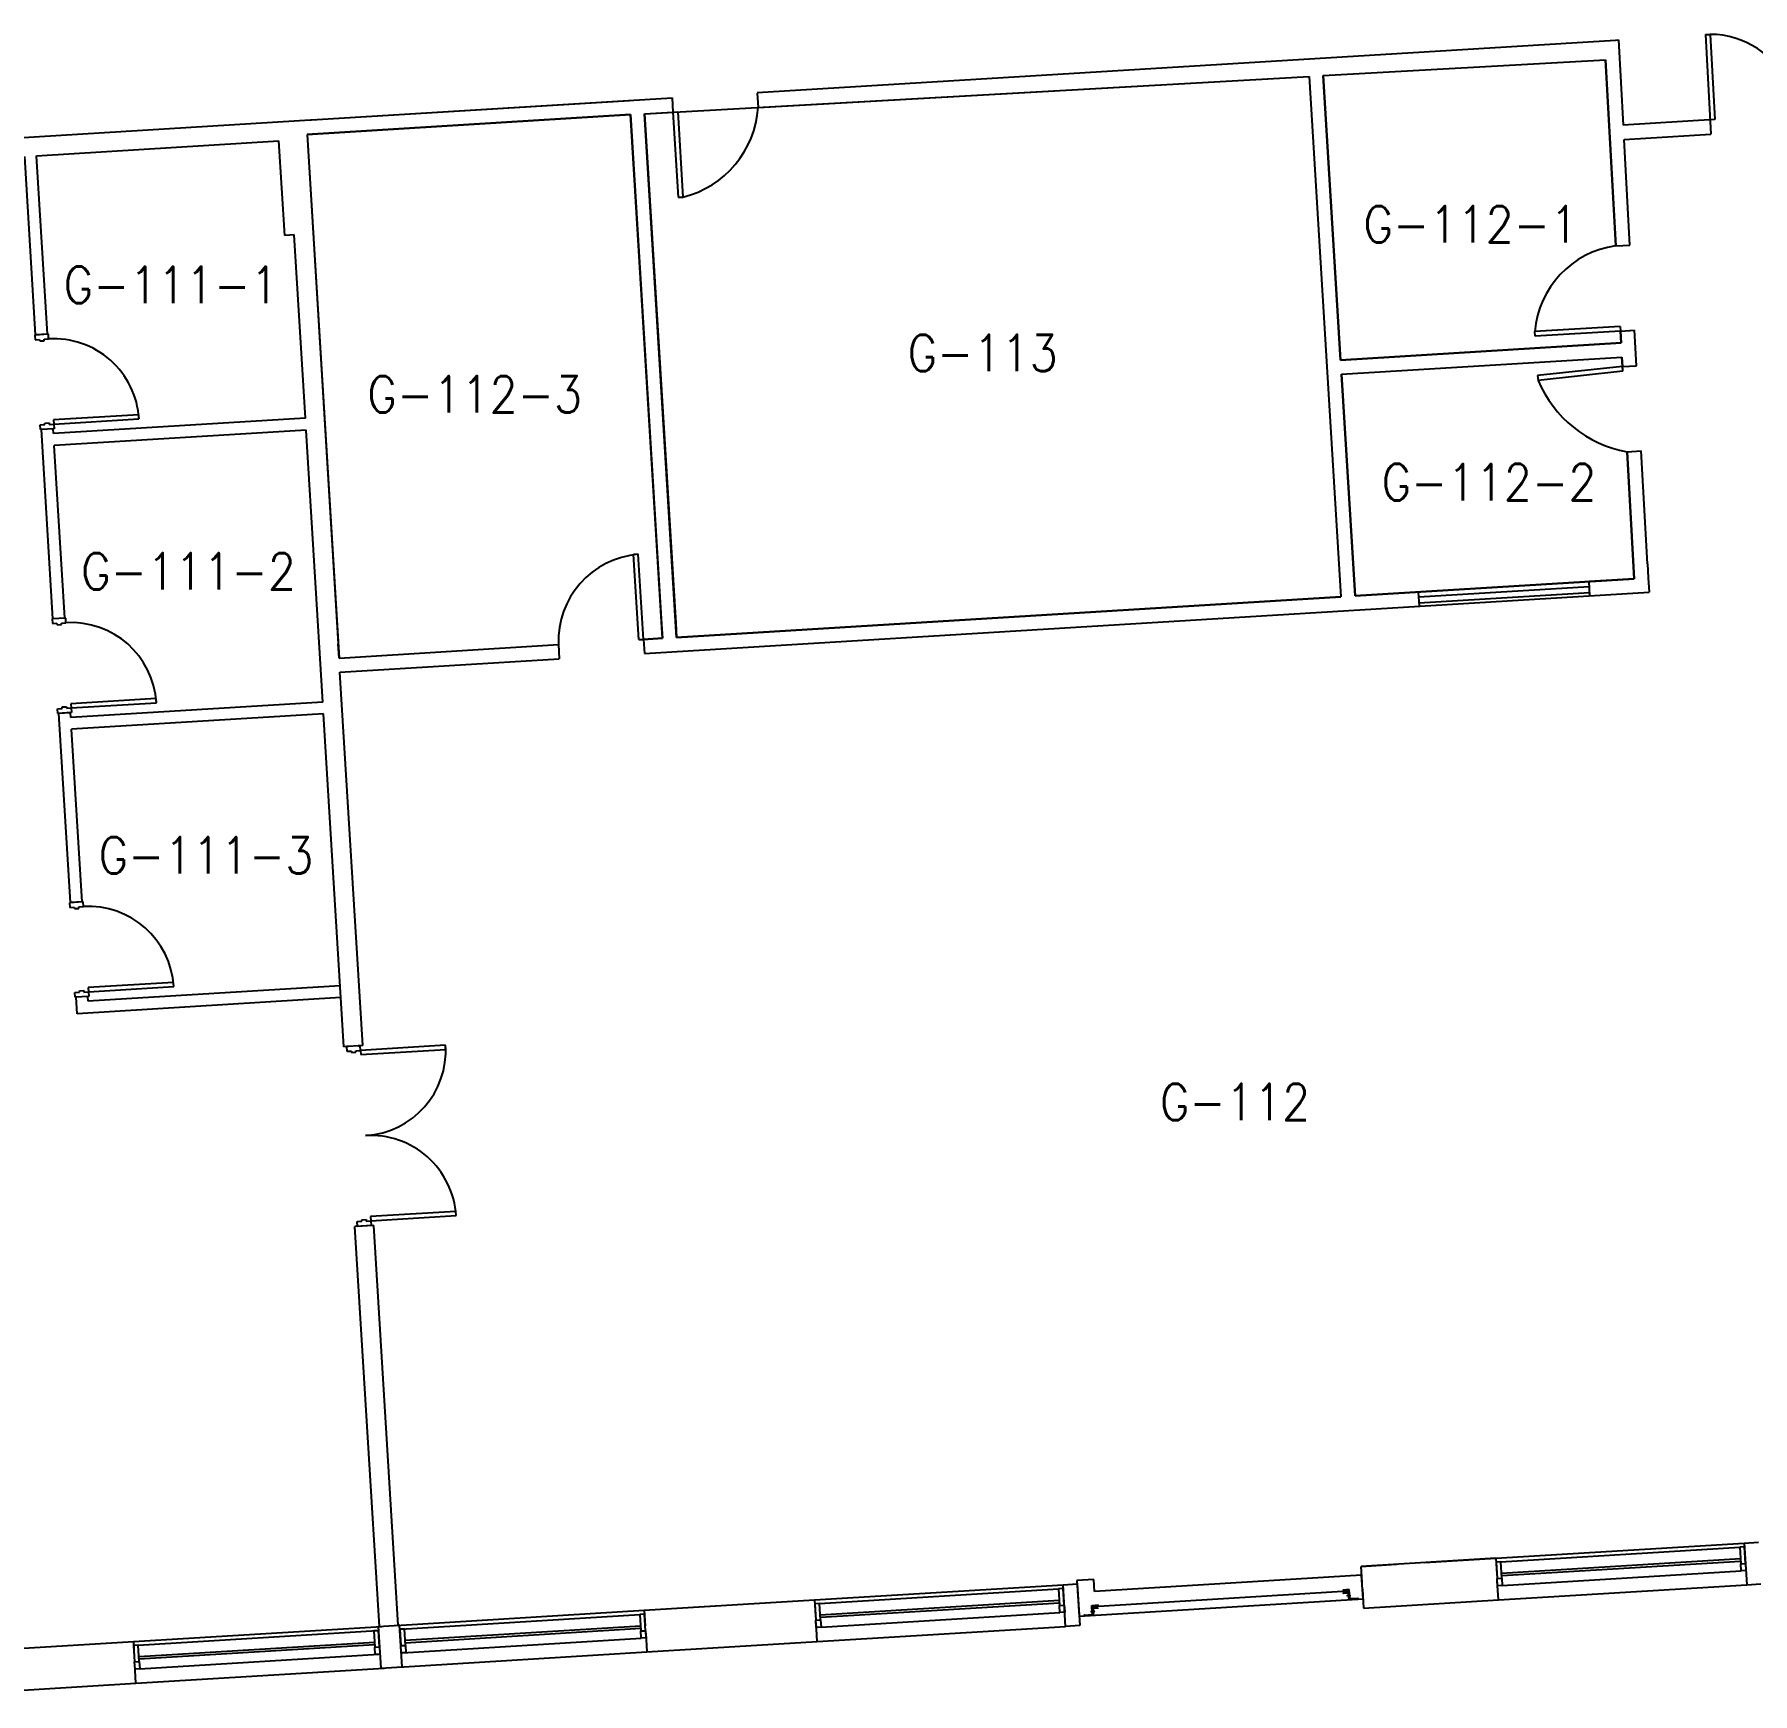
# Model space of a CAD drawing. Header units: inches. Extents: x -2 to 15026, y -1056 to 7065.
# Drawn here: x 12720 to 13445, y 5646 to 6346 of the extents above; entities that cross this region are included whole.
import ezdxf
from ezdxf.enums import TextEntityAlignment as Align

# ---------------------------------------------------------------- set-up
doc = ezdxf.new("R2010")
doc.units = ezdxf.units.IN
doc.header["$LTSCALE"] = 48
doc.header["$MEASUREMENT"] = 0
doc.layers.get('0').update_dxf_attribs({"linetype": 'CONTINUOUS'})
for name, color, linetype in [('A-DOOR', 5, 'CONTINUOUS'), ('A-GLAZ', 1, 'CONTINUOUS'), ('A-GLAZ-DETL', 5, 'CONTINUOUS'), ('A-WALL', 7, 'CONTINUOUS'), ('A-WALL-SILL', 3, 'CONTINUOUS'), ('SP-RMNO', 7, 'CONTINUOUS'), ('SP-ROOM', 7, 'CONTINUOUS')]:
    doc.layers.add(name, color=color, linetype=linetype)
doc.styles.add('ROMANS', font='ROMANS', dxfattribs={"width": 0.78})

# ---------------------------------------------------------------- blocks, each defined once
blk = doc.blocks.new('FMGRM1')
at = {"style": 'ROMANS', "width": 0.9}
for tag, p in [('DATA1', (0, -0.2836)), ('DATA2', (0, -0.443)), ('DATA3', (0, -0.6024)), ('DATA4', (0, -0.7618)), ('DATA5', (0, -0.9213))]:
    blk.add_attdef(tag, text='', height=0.1172, dxfattribs=at).set_placement(p, align=Align.CENTER)
at = {"layer": 'SP-RMNO', "style": 'ROMANS', "width": 0.9}
blk.add_attdef('RMNUMB', text='', height=0.16, dxfattribs=at).set_placement((0, 0), align=Align.MIDDLE)

msp = doc.modelspace()

# ---------------------------------------------------------------- linework, layer by layer
at = {"layer": 'A-DOOR', "linetype": 'Continuous'}
for p, q in [((13424.96, 6346.06), (13426.95, 6346.18)), ((13424.96, 6346.06), (13427.28, 6304.11)), ((13426.95, 6346.18), (13428.94, 6310.22)), ((12989.33, 6313.35), (12991.33, 6313.46)), ((12989.33, 6313.35), (12991.53, 6277.41)), ((12991.33, 6313.46), (12993.53, 6277.53)), ((12991.53, 6277.41), (12993.53, 6277.53)), ((13388.96, 6222.95), (13353.03, 6220.75)), ((13353.15, 6218.76), (13353.03, 6220.75)), ((13389.09, 6220.95), (13353.15, 6218.76)), ((13388.96, 6222.95), (13389.09, 6220.95)), ((12725.76, 6219.64), (12720.02, 6219.29)), ((12720.02, 6219.29), (12720.14, 6217.3)), ((12720.14, 6217.3), (12722.07, 6217.41)), ((12722.07, 6217.41), (12722.11, 6216.79)), ((12722.11, 6216.79), (12723.98, 6216.9)), ((12723.94, 6217.53), (12725.88, 6217.65)), ((12723.98, 6216.9), (12723.94, 6217.53)), ((12725.88, 6217.65), (12725.76, 6219.64)), ((13389.92, 6205.98), (13354.12, 6202.15)), ((13354.12, 6202.15), (13354.36, 6200.17)), ((13390.16, 6203.99), (13354.36, 6200.17)), ((13390.16, 6203.99), (13389.92, 6205.98)), ((12763.9, 6185.66), (12727.97, 6183.46)), ((12764.01, 6183.91), (12763.9, 6185.66)), ((12722.34, 6181.36), (12724.27, 6181.48)), ((12722.46, 6179.37), (12722.34, 6181.36)), ((12728.2, 6179.72), (12722.46, 6179.37)), ((12724.23, 6182.1), (12726.1, 6182.22)), ((12724.27, 6181.48), (12724.23, 6182.1)), ((12726.1, 6182.22), (12726.14, 6181.6)), ((12726.14, 6181.6), (12728.08, 6181.71)), ((12727.97, 6183.46), (12728.08, 6181.71)), ((12728.08, 6181.71), (12764.01, 6183.91)), ((12728.08, 6181.71), (12728.2, 6179.72)), ((12974.7, 6126.77), (12972.7, 6126.71)), ((12974.89, 6090.77), (12972.7, 6126.71)), ((12976.89, 6090.83), (12974.7, 6126.77)), ((12733.08, 6099.87), (12727.34, 6099.52)), ((12727.34, 6099.52), (12727.47, 6097.52)), ((12727.47, 6097.52), (12729.4, 6097.64)), ((12729.4, 6097.64), (12729.44, 6097.01)), ((12731.27, 6097.75), (12733.2, 6097.87)), ((12731.31, 6097.13), (12731.27, 6097.75)), ((12733.2, 6097.87), (12733.08, 6099.87)), ((12729.44, 6097.01), (12731.31, 6097.13)), ((12974.89, 6090.77), (12976.89, 6090.83)), ((12729.66, 6061.59), (12731.6, 6061.7)), ((12729.78, 6059.59), (12729.66, 6061.59)), ((12731.56, 6062.33), (12733.43, 6062.44)), ((12731.6, 6061.7), (12731.56, 6062.33)), ((12733.43, 6062.44), (12733.47, 6061.82)), ((12733.47, 6061.82), (12735.4, 6061.94)), ((12771.23, 6065.88), (12735.3, 6063.68)), ((12735.3, 6063.68), (12735.4, 6061.94)), ((12735.4, 6061.94), (12771.33, 6064.14)), ((12735.4, 6061.94), (12735.52, 6059.94)), ((12771.33, 6064.14), (12771.23, 6065.88)), ((12735.52, 6059.94), (12729.78, 6059.59)), ((12740.41, 5980.09), (12734.67, 5979.74)), ((12734.67, 5979.74), (12734.79, 5977.74)), ((12734.79, 5977.74), (12736.72, 5977.86)), ((12736.72, 5977.86), (12736.76, 5977.24)), ((12736.76, 5977.24), (12738.63, 5977.35)), ((12738.6, 5977.98), (12740.53, 5978.09)), ((12738.63, 5977.35), (12738.6, 5977.98)), ((12740.53, 5978.09), (12740.41, 5980.09)), ((12778.55, 5946.11), (12742.62, 5943.91)), ((12778.66, 5944.36), (12778.55, 5946.11)), ((12736.99, 5941.81), (12738.92, 5941.93)), ((12737.11, 5939.81), (12736.99, 5941.81)), ((12742.85, 5940.17), (12737.11, 5939.81)), ((12738.88, 5942.55), (12740.76, 5942.67)), ((12738.92, 5941.93), (12738.88, 5942.55)), ((12740.76, 5942.67), (12740.79, 5942.04)), ((12740.79, 5942.04), (12742.73, 5942.16)), ((12742.62, 5943.91), (12742.73, 5942.16)), ((12742.73, 5942.16), (12778.66, 5944.36)), ((12742.73, 5942.16), (12742.85, 5940.17)), ((12857.33, 5919.37), (12851.59, 5919.02)), ((12851.59, 5919.02), (12851.72, 5917.02)), ((12851.72, 5917.02), (12853.65, 5917.14)), ((12853.65, 5917.14), (12853.69, 5916.52)), ((12853.69, 5916.52), (12855.56, 5916.63)), ((12855.52, 5917.26), (12857.46, 5917.37)), ((12855.56, 5916.63), (12855.52, 5917.26)), ((12857.46, 5917.37), (12857.33, 5919.37)), ((12893.39, 5919.57), (12857.46, 5917.37)), ((12857.46, 5917.37), (12857.56, 5915.63)), ((12857.56, 5915.63), (12893.5, 5917.83)), ((12893.5, 5917.83), (12893.39, 5919.57)), ((12856.11, 5845.15), (12858.05, 5845.27)), ((12856.23, 5843.15), (12856.11, 5845.15)), ((12858.01, 5845.89), (12859.88, 5846.01)), ((12858.05, 5845.27), (12858.01, 5845.89)), ((12859.88, 5846.01), (12859.92, 5845.38)), ((12859.92, 5845.38), (12861.85, 5845.5)), ((12897.68, 5849.45), (12861.74, 5847.25)), ((12861.74, 5847.25), (12861.85, 5845.5)), ((12861.85, 5845.5), (12897.79, 5847.7)), ((12861.85, 5845.5), (12861.97, 5843.51)), ((12897.79, 5847.7), (12897.68, 5849.45)), ((12861.97, 5843.51), (12856.23, 5843.15)), ((13166.95, 5694.1), (13159.8, 5693.66)), ((13159.8, 5693.66), (13160.72, 5678.69)), ((13167.26, 5689.11), (13166.95, 5694.1)), ((13279.88, 5695.99), (13167.26, 5689.11)), ((13280.49, 5686.01), (13279.88, 5695.99)), ((13160.72, 5678.69), (13280.49, 5686.01)), ((13274.17, 5689.13), (13166.61, 5682.55)), ((13274.67, 5689.83), (13271.97, 5689.67)), ((13274.32, 5688.64), (13272.08, 5688.5)), ((13272.15, 5689.51), (13274.34, 5689.64)), ((13272.22, 5688.37), (13274.05, 5688.48)), ((13273.89, 5687.36), (13274.26, 5687.39)), ((13273.91, 5687.11), (13273.89, 5687.36)), ((13274, 5687.52), (13274.25, 5687.54)), ((13274.03, 5686.97), (13274, 5687.52)), ((13274.2, 5688.35), (13274.31, 5686.53)), ((13274.35, 5688.14), (13274.32, 5688.64)), ((13274.35, 5688.14), (13274.46, 5686.4)), ((13274.46, 5686.4), (13274.5, 5685.65)), ((13274.52, 5689.49), (13274.62, 5687.91)), ((13274.62, 5687.91), (13274.7, 5686.62)), ((13274.87, 5686.46), (13274.67, 5689.83)), ((13274.72, 5686.16), (13274.7, 5686.62)), ((13275.06, 5687.59), (13274.81, 5687.57)), ((13275.07, 5687.44), (13274.82, 5687.42)), ((13278.23, 5686.13), (13274.99, 5685.93)), ((13275.09, 5687.04), (13275.06, 5687.59)), ((13162.95, 5679.08), (13166.19, 5679.27)), ((13165.92, 5680.91), (13166.17, 5680.93)), ((13165.96, 5680.36), (13165.92, 5680.91)), ((13165.93, 5680.76), (13166.18, 5680.78)), ((13166.03, 5683.19), (13168.73, 5683.35)), ((13166.24, 5679.81), (13166.03, 5683.19)), ((13166.22, 5682.86), (13166.32, 5681.29)), ((13166.32, 5681.29), (13166.4, 5679.99)), ((13168.57, 5683.18), (13166.38, 5683.04)), ((13166.43, 5679.54), (13166.4, 5679.99)), ((13166.52, 5682.05), (13168.77, 5682.19)), ((13166.55, 5681.55), (13166.52, 5682.05)), ((13166.55, 5681.55), (13166.66, 5679.8)), ((13166.66, 5679.8), (13166.71, 5679.05)), ((13166.68, 5681.78), (13166.79, 5679.95)), ((13166.98, 5680.98), (13166.73, 5680.96)), ((13167.11, 5680.83), (13166.74, 5680.81)), ((13168.64, 5682.04), (13166.81, 5681.93)), ((13167.01, 5680.43), (13166.98, 5680.98)), ((13167.12, 5680.58), (13167.11, 5680.83))]:
    msp.add_line(p, q, dxfattribs=at)
for centre, radius, start, end in [((13426.95, 6310.18), 36, 22.68745, 90), ((12983.65, 6318.05), 41.71, 283.69201, 356.31697), ((13392.5, 6217.68), 39.59, 97.84467, 175.54209), ((13400.97, 6219.78), 50.57, 202.82086, 259.66954), ((12977.84, 6089.99), 36.91, 94.89359, 182.10571), ((13272.14, 5689.68), 0.169, 183.5, 273.5), ((13272.22, 5688.51), 0.141, 183.5, 273.5), ((13274.06, 5688.34), 0.141, 3.5, 93.5), ((13274.45, 5686.54), 0.141, 183.5, 273.5), ((13274.35, 5689.48), 0.169, 3.5, 93.5), ((13274.37, 5687.89), 0.25, 3.5, 93.5), ((13274.86, 5686.63), 0.169, 183.5, 273.5), ((13274.97, 5686.18), 0.25, 183.5, 273.5), ((13278.25, 5685.88), 0.25, 3.5, 93.5), ((13162.96, 5678.83), 0.25, 93.5, 183.5), ((13166.18, 5679.52), 0.25, 273.5, 3.5), ((13166.39, 5682.87), 0.169, 93.5, 183.5), ((13166.23, 5679.98), 0.169, 273.5, 3.5), ((13166.57, 5681.3), 0.25, 93.5, 183.5), ((13166.65, 5679.94), 0.141, 273.5, 3.5), ((13166.82, 5681.78), 0.141, 93.5, 183.5), ((13168.56, 5683.34), 0.169, 273.5, 3.5), ((13168.63, 5682.18), 0.141, 273.5, 3.5)]:
    msp.add_arc(centre, radius, start, end, dxfattribs=at)
for centre, major_axis, start_param, end_param in [((12728.08, 6181.71), (-25.46, 25.46), 3.988077, 5.558874), ((12735.4, 6061.94), (25.46, 25.46), 5.558874, 7.12967), ((12742.73, 5942.16), (25.46, 25.46), 5.558874, 7.12967), ((12857.46, 5917.37), (-25.46, 25.46), 2.417281, 3.988077), ((12861.85, 5845.5), (-25.46, 25.46), 3.988077, 5.558874)]:
    msp.add_ellipse(centre, major_axis=major_axis, ratio=1, start_param=start_param, end_param=end_param, dxfattribs=at)
msp.add_point((12856.83, 5919.34), dxfattribs=at)
at = {"layer": 'A-GLAZ', "linetype": 'Continuous'}
for p, q in [((13304.08, 6108.85), (13375.98, 6113.21)), ((13376.2, 6109.24), (13375.87, 6115.23)), ((13304.3, 6104.84), (13303.97, 6110.83)), ((13304.22, 6106.31), (13376.12, 6110.68)), ((13338.65, 5701.59), (13439.46, 5707.76)), ((13439.77, 5702.77), (13338.96, 5696.6)), ((13439.83, 5701.77), (13339.02, 5695.6)), ((13339.26, 5691.61), (13440.07, 5697.78)), ((13051.19, 5684.01), (13152, 5690.18)), ((13152.3, 5685.19), (13051.49, 5679.02)), ((12874.52, 5673.21), (12975.33, 5679.37)), ((13152.37, 5684.19), (13051.55, 5678.02)), ((13051.8, 5674.03), (13152.61, 5680.2)), ((12763.73, 5666.43), (12864.54, 5672.59)), ((12975.63, 5674.38), (12876.32, 5668.31)), ((12975.7, 5673.38), (12876.38, 5667.31)), ((12863.34, 5667.51), (12764.03, 5661.44)), ((12863.41, 5666.51), (12764.09, 5660.44)), ((12764.34, 5656.45), (12865.15, 5662.61)), ((12875.13, 5663.22), (12975.94, 5669.39))]:
    msp.add_line(p, q, dxfattribs=at)
at = {"layer": 'A-GLAZ-DETL', "linetype": 'Continuous'}
for p, q in [((13441.46, 5707.88), (13439.46, 5707.76)), ((13439.46, 5707.76), (13439.89, 5700.77)), ((13441.89, 5700.89), (13441.46, 5707.88)), ((13338.65, 5701.59), (13336.65, 5701.47)), ((13336.65, 5701.47), (13337.08, 5694.48)), ((13339.08, 5694.61), (13338.65, 5701.59)), ((13439.89, 5700.77), (13441.89, 5700.89)), ((13439.89, 5700.77), (13441.89, 5700.89)), ((13440.07, 5697.78), (13439.89, 5700.77)), ((13441.89, 5700.89), (13442.07, 5697.9)), ((13337.08, 5694.48), (13339.08, 5694.61)), ((13337.08, 5694.48), (13339.08, 5694.61)), ((13337.27, 5691.49), (13337.08, 5694.48)), ((13339.26, 5691.61), (13337.27, 5691.49)), ((13339.08, 5694.61), (13339.26, 5691.61)), ((13442.07, 5697.9), (13440.07, 5697.78)), ((13154, 5690.3), (13152, 5690.18)), ((13152, 5690.18), (13152.43, 5683.19)), ((13154.42, 5683.31), (13154, 5690.3)), ((12977.33, 5679.49), (12975.33, 5679.37)), ((12975.33, 5679.37), (12975.76, 5672.38)), ((12977.75, 5672.51), (12977.33, 5679.49)), ((13051.19, 5684.01), (13049.19, 5683.89)), ((13049.19, 5683.89), (13049.62, 5676.9)), ((13049.62, 5676.9), (13051.62, 5677.02)), ((13049.62, 5676.9), (13051.62, 5677.02)), ((13051.62, 5677.02), (13051.19, 5684.01)), ((13051.62, 5677.02), (13051.8, 5674.03)), ((13152.43, 5683.19), (13154.42, 5683.31)), ((13152.43, 5683.19), (13154.42, 5683.31)), ((13152.61, 5680.2), (13152.43, 5683.19)), ((13154.61, 5680.32), (13152.61, 5680.2)), ((13154.42, 5683.31), (13154.61, 5680.32)), ((12865.04, 5672.63), (12863.04, 5672.5)), ((12863.04, 5672.5), (12863.47, 5665.52)), ((12865.46, 5665.64), (12865.04, 5672.63)), ((12876.02, 5673.3), (12874.02, 5673.17)), ((12874.02, 5673.17), (12874.45, 5666.19)), ((12876.44, 5666.31), (12876.02, 5673.3)), ((12975.76, 5672.38), (12977.75, 5672.51)), ((12975.76, 5672.38), (12977.75, 5672.51)), ((12975.94, 5669.39), (12975.76, 5672.38)), ((12977.75, 5672.51), (12977.94, 5669.51)), ((13049.8, 5673.91), (13049.62, 5676.9)), ((13051.8, 5674.03), (13049.8, 5673.91)), ((12763.73, 5666.43), (12761.73, 5666.31)), ((12761.73, 5666.31), (12762.16, 5659.32)), ((12764.15, 5659.44), (12763.73, 5666.43)), ((12863.47, 5665.52), (12865.46, 5665.64)), ((12863.47, 5665.52), (12865.46, 5665.64)), ((12863.65, 5662.52), (12863.47, 5665.52)), ((12865.65, 5662.64), (12863.65, 5662.52)), ((12865.46, 5665.64), (12865.65, 5662.64)), ((12874.45, 5666.19), (12876.44, 5666.31)), ((12874.45, 5666.19), (12876.44, 5666.31)), ((12874.63, 5663.19), (12874.45, 5666.19)), ((12876.63, 5663.32), (12874.63, 5663.19)), ((12876.44, 5666.31), (12876.63, 5663.32)), ((12977.94, 5669.51), (12975.94, 5669.39)), ((12762.16, 5659.32), (12764.15, 5659.44)), ((12762.16, 5659.32), (12764.15, 5659.44)), ((12762.34, 5656.33), (12762.16, 5659.32)), ((12764.34, 5656.45), (12762.34, 5656.33)), ((12764.15, 5659.44), (12764.34, 5656.45))]:
    msp.add_line(p, q, dxfattribs=at)
at = {"layer": 'A-WALL', "linetype": 'Continuous'}
for p, q in [((13024.89, 6321.59), (13387.01, 6343.74)), ((13387.01, 6343.74), (13388.3, 6343.82)), ((13388.3, 6343.82), (13390.29, 6307.86)), ((13263.7, 6328.77), (13382.76, 6335.46)), ((13263.7, 6328.77), (13382.76, 6335.46)), ((13387.1, 6256.9), (13382.76, 6335.46)), ((13382.76, 6335.46), (13387.1, 6256.9)), ((12977.35, 6312.67), (13257.71, 6328.43)), ((13025.28, 6315.37), (13257.71, 6328.43)), ((13257.71, 6328.43), (13271.14, 6108.83)), ((13257.71, 6328.43), (13271.14, 6108.83)), ((13263.7, 6328.77), (13271.04, 6208.73)), ((13271.04, 6208.73), (13263.7, 6328.77)), ((12834.57, 6309.95), (12988.96, 6319.4)), ((12834.57, 6309.95), (12971, 6318.3)), ((12988.96, 6319.4), (12989.33, 6313.35)), ((13024.91, 6321.42), (13025.28, 6315.37)), ((12686.85, 6300.92), (12838.56, 6310.2)), ((12834.94, 6303.97), (12971.36, 6312.31)), ((12971.36, 6312.31), (12834.94, 6303.97)), ((12971.36, 6312.31), (12984.51, 6097.31)), ((12984.88, 6091.32), (12971.36, 6312.31)), ((12977.35, 6312.67), (12989.33, 6313.35)), ((12977.35, 6312.67), (12989.33, 6313.35)), ((12977.35, 6312.67), (12990.5, 6097.68)), ((12990.87, 6091.69), (12977.35, 6312.67)), ((13428.94, 6310.22), (13390.29, 6307.86)), ((12720.77, 6294.98), (12823.08, 6301.24)), ((12825.52, 6261.31), (12823.08, 6301.24)), ((12834.94, 6303.97), (12848.09, 6088.97)), ((12834.94, 6303.97), (12848.45, 6082.98)), ((13390.62, 6301.87), (13427.28, 6304.11)), ((13393.09, 6257.27), (13390.62, 6301.87)), ((12720.39, 6219.32), (12715.78, 6294.67)), ((12725.38, 6219.62), (12720.77, 6294.98)), ((12829.52, 6261.56), (12825.52, 6261.31)), ((12834.25, 6184.2), (12829.52, 6261.56)), ((13387.1, 6256.9), (13393.09, 6257.27)), ((13389.09, 6220.95), (13395.08, 6221.32)), ((13389.36, 6215.96), (13389.09, 6220.95)), ((13389.09, 6220.95), (13389.36, 6215.96)), ((13395.9, 6206.34), (13395.08, 6221.32)), ((12725.38, 6219.62), (12720.39, 6219.32)), ((13271.04, 6208.73), (13389.36, 6215.96)), ((13389.36, 6215.96), (13271.04, 6208.73)), ((13271.41, 6202.74), (13389.69, 6209.97)), ((13271.41, 6202.71), (13389.69, 6209.97)), ((13389.69, 6209.97), (13389.92, 6205.98)), ((13389.92, 6205.98), (13389.69, 6209.97)), ((13389.69, 6209.97), (13390.03, 6203.98)), ((13389.92, 6205.98), (13395.9, 6206.34)), ((13271.41, 6202.74), (13277.13, 6109.16)), ((13277.13, 6109.16), (13271.41, 6202.71)), ((13277.13, 6109.19), (13271.41, 6202.71)), ((12727.82, 6179.69), (12722.83, 6179.39)), ((12727.72, 6099.54), (12722.83, 6179.39)), ((12727.95, 6177.7), (12727.82, 6179.69)), ((12834.25, 6184.2), (12727.95, 6177.7)), ((12834.55, 6179.21), (12728.25, 6172.71)), ((12841.57, 6064.42), (12834.55, 6179.21)), ((12732.71, 6099.84), (12728.25, 6172.71)), ((13391.9, 6170.03), (13397.89, 6170.4)), ((13394.87, 6116.39), (13391.9, 6170.03)), ((13391.9, 6170.03), (13394.87, 6116.39)), ((13400.53, 6122.75), (13397.89, 6170.4)), ((13400.53, 6122.75), (13400.86, 6116.76)), ((13277.13, 6109.19), (13394.9, 6116.39)), ((13394.87, 6116.39), (13277.13, 6109.19)), ((13394.87, 6116.39), (13375.9, 6115.23)), ((13400.86, 6116.76), (13401.19, 6110.77)), ((12977.26, 6084.84), (13401.22, 6110.77)), ((12977.26, 6084.84), (13401.22, 6110.77)), ((12977.26, 6084.84), (13401.22, 6110.77)), ((12990.87, 6091.69), (13271.14, 6108.83)), ((13271.14, 6108.83), (12990.87, 6091.69)), ((12732.71, 6099.84), (12727.72, 6099.54)), ((12990.5, 6097.68), (12990.87, 6091.69)), ((12984.88, 6091.32), (12976.89, 6090.83)), ((12976.89, 6090.83), (12984.88, 6091.32)), ((12976.89, 6090.83), (12984.88, 6091.32)), ((12976.89, 6090.83), (12977.26, 6084.84)), ((12984.51, 6097.31), (12984.88, 6091.32)), ((12848.09, 6088.97), (12848.45, 6082.98)), ((12848.45, 6082.98), (12848.09, 6088.97)), ((12848.45, 6082.98), (12940.96, 6088.64)), ((12848.45, 6082.98), (12940.96, 6088.64)), ((12940.96, 6088.64), (12941.33, 6082.65)), ((12848.82, 6076.99), (12941.33, 6082.65)), ((12848.82, 6076.99), (12941.33, 6082.65)), ((12848.82, 6076.99), (12941.33, 6082.65)), ((12858.46, 5919.44), (12848.82, 6076.99)), ((12841.57, 6064.42), (12735.27, 6057.92)), ((12735.15, 6059.92), (12730.16, 6059.61)), ((12735.04, 5979.76), (12730.16, 6059.61)), ((12735.27, 6057.92), (12735.15, 6059.92)), ((12841.88, 6059.43), (12735.58, 6052.93)), ((12850.47, 5918.95), (12841.88, 6059.43)), ((12740.03, 5980.07), (12735.58, 6052.93)), ((12740.03, 5980.07), (12735.04, 5979.76)), ((12742.48, 5940.14), (12737.49, 5939.84)), ((12737.91, 5932.85), (12737.49, 5939.84)), ((12849.2, 5939.66), (12737.91, 5932.85)), ((12742.6, 5938.15), (12742.48, 5940.14)), ((12848.9, 5944.65), (12742.6, 5938.15)), ((12858.46, 5919.44), (12850.47, 5918.95)), ((12863.1, 5843.57), (12855.11, 5843.09)), ((12865.44, 5674.28), (12855.11, 5843.09)), ((12873.42, 5674.77), (12863.1, 5843.57)), ((13441.36, 5709.5), (13447.35, 5709.87)), ((13441.36, 5709.5), (13442.44, 5691.91)), ((13336.56, 5703.09), (13279.66, 5699.61)), ((13279.66, 5699.61), (13294.63, 5700.53)), ((13280.07, 5693), (13279.66, 5699.61)), ((13306.61, 5701.26), (13336.56, 5703.09)), ((13336.56, 5703.09), (13336.96, 5696.48)), ((13153.9, 5691.92), (13159.89, 5692.29)), ((13154.97, 5674.33), (13153.9, 5691.92)), ((13159.89, 5692.29), (13160.96, 5674.69)), ((13337.63, 5685.5), (13337.14, 5693.49)), ((13442.44, 5691.91), (13448.42, 5692.28)), ((12977.23, 5681.12), (13049.09, 5685.51)), ((13049.09, 5685.51), (13049.5, 5678.9)), ((13280.25, 5690.01), (13280.74, 5682.02)), ((13280.74, 5682.02), (13337.63, 5685.5)), ((12977.23, 5681.12), (13007.17, 5682.95)), ((12977.23, 5681.12), (12977.63, 5674.5)), ((12864.94, 5674.25), (12873.92, 5674.8)), ((12864.94, 5674.25), (12866.01, 5656.66)), ((12873.92, 5674.8), (12873.42, 5674.77)), ((12875, 5657.2), (12873.92, 5674.8)), ((12977.81, 5671.51), (12978.3, 5663.52)), ((13050.17, 5667.92), (13049.68, 5675.9)), ((13160.96, 5674.69), (13154.97, 5674.33)), ((12689.76, 5663.53), (12761.63, 5667.93)), ((12761.63, 5667.93), (12762.03, 5661.32)), ((12978.3, 5663.52), (13050.17, 5667.92)), ((12762.71, 5650.34), (12762.22, 5658.32)), ((12866.01, 5656.66), (12875, 5657.2)), ((12690.84, 5645.94), (12762.71, 5650.34))]:
    msp.add_line(p, q, dxfattribs=at)
at = {"layer": 'A-WALL-SILL', "linetype": 'Continuous'}
for p, q in [((13336.56, 5703.09), (13441.36, 5709.5)), ((13049.09, 5685.51), (13153.9, 5691.92)), ((13337.63, 5685.5), (13442.44, 5691.91)), ((12872.42, 5674.71), (12977.23, 5681.12)), ((12761.63, 5667.93), (12866.43, 5674.34)), ((13050.17, 5667.92), (13154.97, 5674.33)), ((12873.5, 5657.11), (12978.3, 5663.52)), ((12762.71, 5650.34), (12867.51, 5656.75))]:
    msp.add_line(p, q, dxfattribs=at)

# ---------------------------------------------------------------- block references
at = {"layer": 'SP-ROOM', "linetype": 'Continuous'}
ref = msp.add_blockref('FMGRM1', (13325.98, 6266.03), dxfattribs=dict(at, xscale=96, yscale=96, zscale=96))
ref.add_attrib('RMNUMB', 'G-112-1', dxfattribs={"layer": 'SP-RMNO', "height": 15.36, "style": 'ROMANS', "width": 0.9}).set_placement((13325.98, 6266.03), align=Align.MIDDLE)
ref = msp.add_blockref('FMGRM1', (12777.51, 6240.48), dxfattribs=dict(at, xscale=96, yscale=96, zscale=96))
ref.add_attrib('RMNUMB', 'G-111-1', dxfattribs={"layer": 'SP-RMNO', "height": 15.36, "style": 'ROMANS', "width": 0.9}).set_placement((12777.51, 6240.48), align=Align.MIDDLE)
ref = msp.add_blockref('FMGRM1', (13119.97, 6211.76), dxfattribs=dict(at, xscale=96, yscale=96, zscale=96))
ref.add_attrib('RMNUMB', 'G-113', dxfattribs={"layer": 'SP-RMNO', "height": 15.36, "style": 'ROMANS', "width": 0.9}).set_placement((13119.97, 6211.76), align=Align.MIDDLE)
ref = msp.add_blockref('FMGRM1', (12905.69, 6194.27), dxfattribs=dict(at, xscale=96, yscale=96, zscale=96))
ref.add_attrib('RMNUMB', 'G-112-3', dxfattribs={"layer": 'SP-RMNO', "height": 15.36, "style": 'ROMANS', "width": 0.9}).set_placement((12905.69, 6194.27), align=Align.MIDDLE)
ref = msp.add_blockref('FMGRM1', (13333.64, 6157.21), dxfattribs=dict(at, xscale=96, yscale=96, zscale=96))
ref.add_attrib('RMNUMB', 'G-112-2', dxfattribs={"layer": 'SP-RMNO', "height": 15.36, "style": 'ROMANS', "width": 0.9}).set_placement((13333.64, 6157.21), align=Align.MIDDLE)
ref = msp.add_blockref('FMGRM1', (12784.91, 6119.58), dxfattribs=dict(at, xscale=96, yscale=96, zscale=96))
ref.add_attrib('RMNUMB', 'G-111-2', dxfattribs={"layer": 'SP-RMNO', "height": 15.36, "style": 'ROMANS', "width": 0.9}).set_placement((12784.91, 6119.58), align=Align.MIDDLE)
ref = msp.add_blockref('FMGRM1', (12792.24, 5999.76), dxfattribs=dict(at, xscale=96, yscale=96, zscale=96))
ref.add_attrib('RMNUMB', 'G-111-3', dxfattribs={"layer": 'SP-RMNO', "height": 15.36, "style": 'ROMANS', "width": 0.9}).set_placement((12792.24, 5999.76), align=Align.MIDDLE)
ref = msp.add_blockref('FMGRM1', (13226.48, 5895.62), dxfattribs=dict(at, xscale=96, yscale=96, zscale=96))
ref.add_attrib('RMNUMB', 'G-112', dxfattribs={"layer": 'SP-RMNO', "height": 15.36, "style": 'ROMANS', "width": 0.9}).set_placement((13226.48, 5895.62), align=Align.MIDDLE)

doc.saveas('drawing.dxf')
